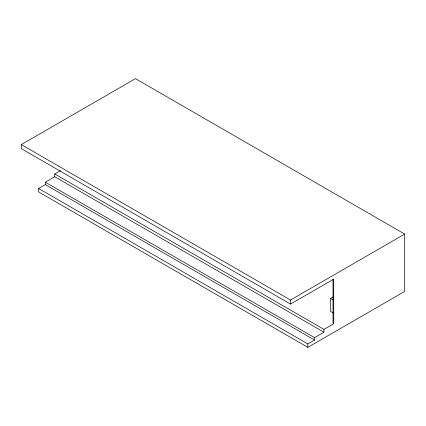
<?xml version="1.0" encoding="UTF-8"?>
<svg xmlns="http://www.w3.org/2000/svg" width="426" height="426" viewBox="0 0 426 426"><rect width="100%" height="100%" fill="white"/><g stroke="black" fill="none" stroke-linecap="round" stroke-linejoin="round"><path stroke-width="0.64" d="M323.946 329.383L323.946 332.2L54.736 176.774L54.736 173.957L323.946 329.383L333.734 323.733L333.734 279.121L290.511 304.073L21.3 148.647L21.3 144.584L135.489 78.656L404.7 234.082L404.7 291.416L307.828 347.344L38.617 191.918L38.617 188.494L45.332 184.618L314.542 340.044L314.542 337.632L45.332 182.206L45.332 184.618M54.736 173.957L60.492 170.634M45.332 182.206L54.736 176.774M21.3 144.584L290.511 300.01L404.7 234.082M333.276 312.945L330.507 311.347L330.507 298.461L333.388 296.8M314.542 337.632L323.946 332.2M38.617 188.494L307.828 343.926L314.542 340.044M330.507 298.461L333.276 300.058M333.734 323.733L333.01 323.313L333.01 279.36M307.828 343.926L307.828 347.344M290.511 300.01L290.511 304.073"/></g></svg>
